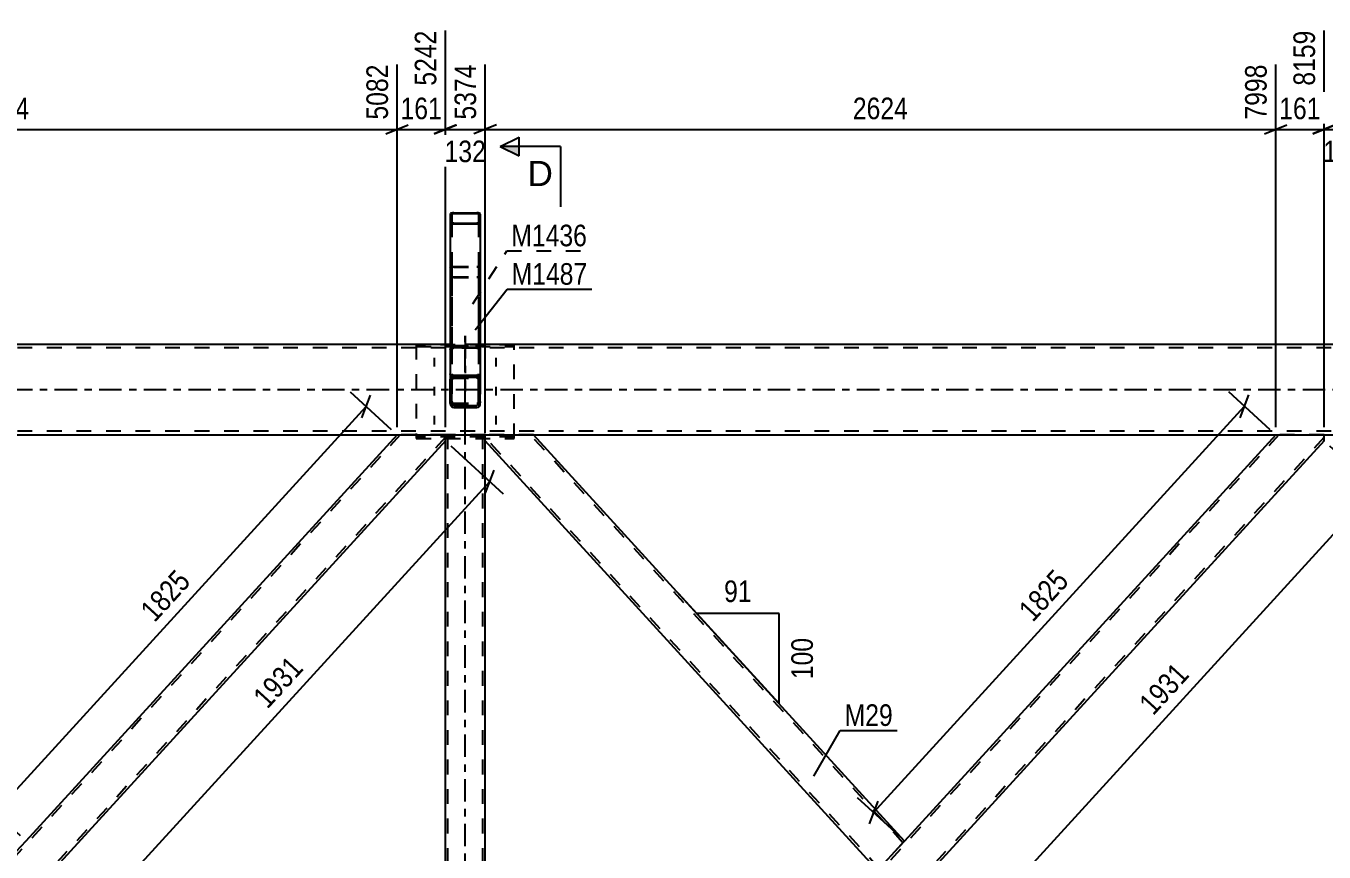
# Model space of a CAD drawing. Header units: millimetres. Extents: x -74 to 767, y -422 to 172.
# Drawn here: x 154 to 326.4, y -61.3 to 48.2 of the extents above; entities that cross this region are included whole.
import ezdxf

# ---------------------------------------------------------------- set-up
doc = ezdxf.new("R2010")
doc.units = ezdxf.units.MM
doc.linetypes.add('DXK_LINE_DOT2', pattern=[3.9198, 1.9599, -1.9599])
doc.linetypes.add('DXK_LINE_DOT3', pattern=[5.9187, 2.979, -0.9799, 0.9799, -0.9799])
doc.styles.add('Arial', font='ARIAL.TTF', dxfattribs={"height": 0.2})
doc.styles.add('Arial Narrow', font='ARIALN.TTF', dxfattribs={"height": 0.2})

# ---------------------------------------------------------------- blocks, each defined once
blk = doc.blocks.new('Part-389632863-5650 - 5629')
at = {"color": 7, "linetype": 'DXK_LINE_DOT2'}
for p, q in [((320.37, -6), (214.97, -121.27)), ((326.36, -6.33), (220.96, -121.6)), ((326.36, -6), (319.94, -6)), ((270.67, -59.89), (267.09, -63.8)), ((274.24, -63.8), (270.67, -67.71)), ((221.4, -121.6), (214.97, -121.6))]:
    blk.add_line(p, q, dxfattribs=at)
at = {"color": 2, "linetype": 'Continuous'}
for p, q in [((319.94, -6), (270.67, -59.89)), ((326.36, -6.8), (274.24, -63.8)), ((326.36, -6.8), (326.36, -6)), ((267.09, -63.8), (214.97, -120.8)), ((270.67, -67.71), (221.4, -121.6)), ((214.97, -121.6), (214.97, -120.8))]:
    blk.add_line(p, q, dxfattribs=at)
blk = doc.blocks.new('Part-389632863-5754 - 5629')
at = {"color": 7, "linetype": 'DXK_LINE_DOT2'}
for p, q in [((218.83, 5.95), (205.83, 5.95)), ((205.83, 5.95), (205.83, -6.48)), ((205.83, 5.73), (218.83, 5.73)), ((218.83, -6.48), (218.83, 5.95)), ((218.83, -6.27), (205.83, -6.27)), ((205.83, -6.48), (218.83, -6.48))]:
    blk.add_line(p, q, dxfattribs=at)
blk = doc.blocks.new('Part-389632863-5640 - 5629')
at = {"color": 7, "linetype": 'DXK_LINE_DOT2'}
for p, q in [((203.7, -6), (98.31, -121.27)), ((209.69, -6.33), (104.3, -121.6)), ((209.69, -6), (203.27, -6)), ((154, -59.89), (150.42, -63.8)), ((157.58, -63.8), (154, -67.71)), ((104.73, -121.6), (98.31, -121.6))]:
    blk.add_line(p, q, dxfattribs=at)
at = {"color": 2, "linetype": 'Continuous'}
for p, q in [((203.27, -6), (154, -59.89)), ((209.69, -6.8), (157.58, -63.8)), ((209.69, -6.8), (209.69, -6)), ((150.42, -63.8), (98.31, -120.8)), ((154, -67.71), (104.73, -121.6)), ((98.31, -121.6), (98.31, -120.8))]:
    blk.add_line(p, q, dxfattribs=at)
blk = doc.blocks.new('Part-389632863-5655 - 5629')
at = {"color": 2, "linetype": 'Continuous'}
for p, q in [((214.97, -6.8), (214.97, -6)), ((267.09, -63.8), (214.97, -6.8)), ((270.67, -59.89), (221.4, -6)), ((270.67, -59.89), (270.23, -60.36)), ((270.23, -60.36), (267.09, -63.8))]:
    blk.add_line(p, q, dxfattribs=at)
at = {"color": 7, "linetype": 'DXK_LINE_DOT2'}
for p, q in [((221.4, -6), (214.97, -6)), ((267.31, -63.56), (214.97, -6.33)), ((270.45, -60.12), (220.96, -6)), ((270.63, -59.92), (270.23, -60.36)), ((267.31, -63.56), (267.32, -63.54))]:
    blk.add_line(p, q, dxfattribs=at)
blk = doc.blocks.new('Part-389632863-5691 - 5629')
at = {"color": 7, "linetype": 'DXK_LINE_DOT3'}
blk.add_line((212.33, -131.6), (212.33, 4), dxfattribs=at)
at = {"color": 7, "linetype": 'DXK_LINE_DOT2'}
for p, q in [((214.97, -6), (209.69, -6)), ((209.69, -6.8), (209.69, -6)), ((210.01, -121.6), (210.01, -6)), ((214.65, -121.6), (214.65, -6)), ((214.97, -6.8), (214.97, -6)), ((209.69, -121.6), (209.69, -120.8)), ((209.69, -121.6), (214.97, -121.6)), ((214.97, -121.6), (214.97, -120.8))]:
    blk.add_line(p, q, dxfattribs=at)
at = {"color": 2, "linetype": 'Continuous'}
for p, q in [((209.69, -120.8), (209.69, -6.8)), ((214.97, -120.8), (214.97, -6.8))]:
    blk.add_line(p, q, dxfattribs=at)
blk = doc.blocks.new('Part-389632863-5747 - 5629')
at = {"color": 7, "linetype": 'DXK_LINE_DOT3'}
blk.add_line((212.33, -3.58), (212.33, 7.12), dxfattribs=at)
at = {"color": 7, "linetype": 'DXK_LINE_DOT2'}
for p, q in [((210.36, 5.48), (210.33, 5.32)), ((210.33, 5.32), (210.33, -1.59)), ((210.37, 5.51), (210.36, 5.48)), ((210.57, 5.32), (210.59, 5.41)), ((210.57, 5.32), (210.57, -1.59)), ((210.59, 5.41), (210.64, 5.5)), ((210.81, 5.83), (210.63, 5.79)), ((210.64, 5.5), (210.72, 5.55)), ((210.72, 5.55), (210.81, 5.57)), ((210.81, 5.83), (213.85, 5.83)), ((210.81, 5.57), (213.85, 5.57)), ((214.04, 5.79), (213.85, 5.83)), ((213.85, 5.57), (213.94, 5.55)), ((213.94, 5.55), (214.02, 5.5)), ((214.02, 5.5), (214.07, 5.41)), ((214.07, 5.41), (214.09, 5.32)), ((214.09, 5.32), (214.09, -1.59)), ((214.3, 5.48), (214.3, 5.51)), ((214.33, 5.32), (214.3, 5.48)), ((214.33, 5.32), (214.33, -1.59)), ((210.33, 2.08), (210.37, 1.89)), ((210.59, 1.98), (210.57, 2.08)), ((210.64, 1.9), (210.59, 1.98)), ((210.72, 1.84), (210.64, 1.9)), ((210.81, 1.83), (210.72, 1.84)), ((210.81, 1.83), (213.85, 1.83)), ((213.94, 1.84), (213.85, 1.83)), ((214.02, 1.9), (213.94, 1.84)), ((214.07, 1.98), (214.02, 1.9)), ((214.09, 2.08), (214.07, 1.98)), ((214.3, 1.89), (214.33, 2.08)), ((210.33, 1.27), (210.37, 1.44)), ((210.37, 1.44), (210.47, 1.59)), ((210.47, 1.59), (210.63, 1.69)), ((210.59, 1.36), (210.57, 1.27)), ((210.64, 1.43), (210.59, 1.36)), ((210.63, 1.69), (210.81, 1.72)), ((210.63, 1.61), (210.81, 1.57)), ((210.72, 1.48), (210.64, 1.43)), ((210.81, 1.5), (210.72, 1.48)), ((210.81, 1.72), (213.85, 1.72)), ((210.81, 1.57), (213.85, 1.57)), ((210.81, 1.5), (213.85, 1.5)), ((213.85, 1.72), (214.04, 1.69)), ((213.85, 1.57), (214.04, 1.61)), ((213.94, 1.48), (213.85, 1.5)), ((214.02, 1.43), (213.94, 1.48)), ((214.07, 1.36), (214.02, 1.43)), ((214.04, 1.69), (214.19, 1.59)), ((214.09, 1.27), (214.07, 1.36)), ((214.19, 1.59), (214.3, 1.44)), ((214.3, 1.44), (214.33, 1.27)), ((210.37, -1.76), (210.33, -1.59)), ((210.57, -1.59), (210.59, -1.67)), ((210.59, -1.67), (210.64, -1.74)), ((214.02, -1.74), (214.07, -1.67)), ((214.07, -1.67), (214.09, -1.59)), ((214.33, -1.59), (214.3, -1.76)), ((210.47, -1.9), (210.37, -1.76)), ((210.63, -2), (210.47, -1.9)), ((210.81, -2.04), (210.63, -2)), ((210.64, -1.74), (210.72, -1.79)), ((210.72, -1.79), (210.81, -1.81)), ((210.81, -1.81), (213.85, -1.81)), ((210.81, -2.04), (213.85, -2.04)), ((213.85, -1.81), (213.94, -1.79)), ((214.04, -2), (213.85, -2.04)), ((213.94, -1.79), (214.02, -1.74)), ((214.19, -1.9), (214.04, -2)), ((214.3, -1.76), (214.19, -1.9))]:
    blk.add_line(p, q, dxfattribs=at)
for centre, start, end in [((210.83, 5.34), 114.3199, 159.2416), ((213.83, 5.34), 20.7584, 65.6801), ((210.83, 2.06), 200.7584, 245.6801), ((213.83, 2.06), 294.3199, 339.2416)]:
    blk.add_arc(centre, 0.496, start, end, dxfattribs=at)
blk = doc.blocks.new('Part-389632863-5785 - 5629')
at = {"color": 2, "linetype": 'Continuous'}
for p, q in [((210.33, 6), (0, 6)), ((443.67, 6), (214.33, 6)), ((0, -6), (578.17, -6))]:
    blk.add_line(p, q, dxfattribs=at)
at = {"color": 7, "linetype": 'DXK_LINE_DOT2'}
for p, q in [((578.17, 5.52), (0, 5.52)), ((214.33, 6), (210.33, 6)), ((578.17, -5.52), (0, -5.52))]:
    blk.add_line(p, q, dxfattribs=at)
at = {"color": 7, "linetype": 'DXK_LINE_DOT3'}
blk.add_line((-2, 0), (578.17, 0), dxfattribs=at)
blk = doc.blocks.new('Bolt-389632863-5847 - 5629')
at = {"color": 1, "linetype": 'DXK_LINE_DOT2'}
for p, q in [((208.23, 3.08), (208.23, 4.22)), ((212.33, 3.08), (212.33, 4.22)), ((216.43, 3.08), (216.43, 4.22)), ((208.23, -0.77), (208.23, 0.36)), ((216.43, -0.77), (216.43, 0.36)), ((208.23, -4.63), (208.23, -3.49)), ((212.33, -4.63), (212.33, -3.49)), ((216.43, -4.63), (216.43, -3.49))]:
    blk.add_line(p, q, dxfattribs=at)
blk = doc.blocks.new('Part-389632863-36329 - 5629')
at = {"linetype": 'Continuous'}
h = blk.add_hatch(dxfattribs=at)
h.set_pattern_fill('', scale=0.7, style=0, pattern_type=0)
h.set_pattern_definition([(45, (214.2966, 1.5703), (-1.57154, 1.57154), [])])
h.paths.add_polyline_path([(214.33, 1.37), (214.3, 1.57), (214.19, 1.74), (214.04, 1.85), (213.85, 1.89), (210.81, 1.89), (210.63, 1.85), (210.47, 1.74), (210.37, 1.57), (210.33, 1.37), (210.33, -1.86), (210.37, -2.06), (210.47, -2.22), (210.63, -2.33), (210.81, -2.37), (213.85, -2.37), (214.04, -2.33), (214.19, -2.22), (214.3, -2.06), (214.33, -1.86)])
h.paths.add_polyline_path([(214.07, -1.96), (214.02, -2.04), (213.94, -2.1), (213.85, -2.12), (210.81, -2.12), (210.72, -2.1), (210.64, -2.04), (210.59, -1.96), (210.57, -1.86), (210.57, 1.37), (210.59, 1.47), (210.64, 1.56), (210.72, 1.61), (210.81, 1.63), (213.85, 1.63), (213.94, 1.61), (214.02, 1.56), (214.07, 1.47), (214.09, 1.37), (214.09, -1.86)])
at = {"color": 7, "linetype": 'DXK_LINE_DOT3'}
blk.add_line((212.33, 7.12), (212.33, -0.24), dxfattribs=at)
at = {"color": 2, "linetype": 'Continuous'}
for p, q in [((210.33, 5.32), (210.37, 5.51)), ((210.33, 5.32), (210.33, 1.37)), ((214.3, 5.51), (214.33, 5.32)), ((214.33, 5.32), (214.33, 1.37)), ((210.81, 1.89), (210.63, 1.85)), ((210.81, 1.89), (213.85, 1.89)), ((214.04, 1.85), (213.85, 1.89)), ((210.37, 1.57), (210.33, 1.37)), ((210.33, -1.86), (210.33, 1.37)), ((210.57, 1.37), (210.59, 1.47)), ((210.57, -1.86), (210.57, 1.37)), ((210.59, 1.47), (210.64, 1.56)), ((210.64, 1.56), (210.72, 1.61)), ((210.72, 1.61), (210.81, 1.63)), ((210.81, 1.63), (213.85, 1.63)), ((213.85, 1.63), (213.94, 1.61)), ((213.94, 1.61), (214.02, 1.56)), ((214.02, 1.56), (214.07, 1.47)), ((214.07, 1.47), (214.09, 1.37)), ((214.09, -1.86), (214.09, 1.37)), ((214.33, 1.37), (214.3, 1.57)), ((214.33, -1.86), (214.33, 1.37)), ((210.33, -1.86), (210.37, -2.06)), ((210.59, -1.96), (210.57, -1.86)), ((210.64, -2.04), (210.59, -1.96)), ((210.63, -2.33), (210.81, -2.37)), ((210.72, -2.1), (210.64, -2.04)), ((210.81, -2.12), (210.72, -2.1)), ((210.81, -2.12), (213.85, -2.12)), ((210.81, -2.37), (213.85, -2.37)), ((213.94, -2.1), (213.85, -2.12)), ((213.85, -2.37), (214.04, -2.33)), ((214.02, -2.04), (213.94, -2.1)), ((214.07, -1.96), (214.02, -2.04)), ((214.09, -1.86), (214.07, -1.96)), ((214.3, -2.06), (214.33, -1.86))]:
    blk.add_line(p, q, dxfattribs=at)
at = {"color": 7, "linetype": 'DXK_LINE_DOT2'}
for p, q in [((210.59, 5.41), (210.57, 5.32)), ((210.57, 5.32), (210.57, -1.86)), ((210.64, 5.5), (210.59, 5.41)), ((210.63, 5.79), (210.81, 5.83)), ((210.72, 5.55), (210.64, 5.5)), ((210.81, 5.57), (210.72, 5.55)), ((210.81, 5.83), (213.85, 5.83)), ((210.81, 5.57), (213.85, 5.57)), ((213.85, 5.83), (214.04, 5.79)), ((213.94, 5.55), (213.85, 5.57)), ((214.02, 5.5), (213.94, 5.55)), ((214.07, 5.41), (214.02, 5.5)), ((214.09, 5.32), (214.07, 5.41)), ((214.09, 5.32), (214.09, -1.86)), ((210.37, 1.88), (210.33, 2.08)), ((210.59, 1.98), (210.57, 2.08)), ((210.63, 1.92), (210.59, 1.98)), ((210.64, 1.9), (210.63, 1.92)), ((210.64, 1.9), (210.72, 1.84)), ((210.72, 1.84), (210.81, 1.82)), ((210.81, 1.82), (213.85, 1.82)), ((213.85, 1.82), (213.94, 1.84)), ((213.94, 1.84), (214.02, 1.9)), ((214.02, 1.9), (214.04, 1.92)), ((214.04, 1.92), (214.07, 1.98)), ((214.07, 1.98), (214.09, 2.08)), ((214.33, 2.08), (214.3, 1.88)), ((210.33, 1.37), (210.33, -1.86)), ((210.81, 1.57), (210.63, 1.61)), ((210.81, 1.57), (213.85, 1.57)), ((214.04, 1.61), (213.85, 1.57)), ((214.33, 1.37), (214.33, -1.86))]:
    blk.add_line(p, q, dxfattribs=at)
at = {"color": 2, "linetype": 'Continuous'}
for centre, start, end in [((210.83, 5.33), 135.5834, 159.2417), ((213.83, 5.33), 20.7583, 44.4166), ((210.83, 1.39), 114.3199, 159.2417), ((213.83, 1.39), 20.7583, 65.6801), ((210.83, -1.88), 200.7583, 245.6801), ((213.83, -1.88), 294.3199, 339.2417)]:
    blk.add_arc(centre, 0.496, start, end, dxfattribs=at)
at = {"color": 7, "linetype": 'DXK_LINE_DOT2'}
for centre, start, end in [((210.83, 5.33), 114.3199, 135.5834), ((213.83, 5.33), 44.4166, 65.6801), ((210.83, 2.06), 200.7583, 245.6801), ((213.83, 2.06), 294.3199, 339.2417)]:
    blk.add_arc(centre, 0.496, start, end, dxfattribs=at)
blk = doc.blocks.new('Part-389632863-39105 - 5629')
at = {"color": 7, "linetype": 'DXK_LINE_DOT2'}
for p, q in [((210.33, 16.16), (210.37, 16.23)), ((210.37, 16.23), (210.47, 16.28)), ((210.37, 16.23), (210.37, 16.23)), ((210.47, 16.28), (210.63, 16.32)), ((210.47, 16.28), (210.47, 16.28)), ((210.59, 16.19), (210.57, 16.16)), ((210.57, 16.16), (210.57, 5.69)), ((210.64, 16.22), (210.59, 16.19)), ((210.63, 16.32), (210.81, 16.33)), ((210.72, 16.24), (210.64, 16.22)), ((210.81, 16.25), (210.72, 16.24)), ((210.81, 16.33), (213.85, 16.33)), ((210.81, 16.25), (213.85, 16.25)), ((213.85, 16.33), (214.04, 16.32)), ((213.94, 16.24), (213.85, 16.25)), ((214.02, 16.22), (213.94, 16.24)), ((214.07, 16.19), (214.02, 16.22)), ((214.04, 16.32), (214.19, 16.28)), ((214.09, 16.16), (214.07, 16.19)), ((214.09, 16.16), (214.09, 5.69)), ((214.19, 16.28), (214.3, 16.23)), ((214.3, 16.23), (214.33, 16.16)), ((214.33, 16.16), (214.33, 5.69)), ((210.37, 14.99), (210.33, 15.05)), ((210.47, 14.93), (210.37, 14.99)), ((210.63, 14.89), (210.47, 14.93)), ((210.57, 15.05), (210.59, 15.02)), ((210.59, 15.02), (210.64, 14.99)), ((210.81, 14.88), (210.63, 14.89)), ((210.64, 14.99), (210.72, 14.97)), ((210.72, 14.97), (210.81, 14.97)), ((210.81, 14.97), (213.85, 14.97)), ((210.81, 14.88), (213.85, 14.88)), ((213.85, 14.97), (213.94, 14.97)), ((214.04, 14.89), (213.85, 14.88)), ((213.94, 14.97), (214.02, 14.99)), ((214.02, 14.99), (214.07, 15.02)), ((214.19, 14.93), (214.04, 14.89)), ((214.07, 15.02), (214.09, 15.05)), ((214.3, 14.99), (214.19, 14.93)), ((214.33, 15.05), (214.3, 14.99)), ((214.33, 6), (210.33, 6)), ((210.33, 6), (210.33, 5.69)), ((210.57, 5.83), (210.33, 5.83)), ((210.33, 5.69), (210.37, 5.62)), ((210.37, 5.62), (210.47, 5.57)), ((210.47, 5.57), (210.63, 5.53)), ((210.59, 5.66), (210.57, 5.69)), ((210.64, 5.63), (210.59, 5.66)), ((210.63, 5.53), (210.81, 5.51)), ((210.72, 5.61), (210.64, 5.63)), ((210.81, 5.6), (210.72, 5.61)), ((210.81, 5.6), (213.85, 5.6)), ((213.85, 5.51), (210.81, 5.51)), ((213.94, 5.61), (213.85, 5.6)), ((213.85, 5.51), (214.04, 5.53)), ((214.02, 5.63), (213.94, 5.61)), ((214.07, 5.66), (214.02, 5.63)), ((214.04, 5.53), (214.19, 5.57)), ((214.09, 5.69), (214.07, 5.66)), ((214.09, 5.83), (214.33, 5.83)), ((214.19, 5.57), (214.3, 5.62)), ((214.3, 5.62), (214.33, 5.69))]:
    blk.add_line(p, q, dxfattribs=at)
at = {"color": 2, "linetype": 'Continuous'}
for q in [(210.33, 6), (210.33, 16.16)]:
    blk.add_line((210.33, 16.16), q, dxfattribs=at)
blk = doc.blocks.new('Part-389632863-39111 - 5629')
at = {"color": 2, "linetype": 'Continuous'}
for p, q in [((210.37, 23.35), (210.33, 23.28)), ((210.33, 23.28), (210.33, 5.81)), ((210.47, 23.4), (210.37, 23.35)), ((210.63, 23.44), (210.47, 23.4)), ((210.57, 23.28), (210.59, 23.31)), ((210.57, 23.28), (210.57, 22.17)), ((210.59, 23.31), (210.64, 23.34)), ((210.81, 23.45), (210.63, 23.44)), ((210.64, 23.34), (210.72, 23.36)), ((210.72, 23.36), (210.81, 23.37)), ((210.81, 23.45), (213.85, 23.45)), ((210.81, 23.37), (213.85, 23.37)), ((214.04, 23.44), (213.85, 23.45)), ((213.85, 23.37), (213.94, 23.36)), ((213.94, 23.36), (214.02, 23.34)), ((214.02, 23.34), (214.07, 23.31)), ((214.19, 23.4), (214.04, 23.44)), ((214.07, 23.31), (214.09, 23.28)), ((214.09, 23.28), (214.09, 22.17)), ((214.3, 23.35), (214.19, 23.4)), ((214.33, 23.28), (214.3, 23.35)), ((214.33, 23.28), (214.33, 5.81)), ((210.33, 22.17), (210.37, 22.11)), ((210.37, 22.11), (210.47, 22.05)), ((210.47, 22.05), (210.63, 22.01)), ((210.59, 22.14), (210.57, 22.17)), ((210.64, 22.11), (210.59, 22.14)), ((210.63, 22.01), (210.81, 22)), ((210.72, 22.09), (210.64, 22.11)), ((210.81, 22.09), (210.72, 22.09)), ((210.81, 22.09), (213.85, 22.09)), ((210.81, 22), (213.85, 22)), ((213.94, 22.09), (213.85, 22.09)), ((213.85, 22), (214.04, 22.01)), ((214.02, 22.11), (213.94, 22.09)), ((214.07, 22.14), (214.02, 22.11)), ((214.04, 22.01), (214.19, 22.05)), ((214.09, 22.17), (214.07, 22.14)), ((214.19, 22.05), (214.3, 22.11)), ((214.3, 22.11), (214.33, 22.17)), ((210.37, 5.74), (210.33, 5.81)), ((210.47, 5.68), (210.37, 5.74)), ((210.63, 5.64), (210.47, 5.68)), ((210.81, 5.63), (210.63, 5.64)), ((210.81, 5.63), (213.85, 5.63)), ((214.04, 5.64), (213.85, 5.63)), ((214.19, 5.68), (214.04, 5.64)), ((214.3, 5.74), (214.19, 5.68)), ((214.33, 5.81), (214.3, 5.74))]:
    blk.add_line(p, q, dxfattribs=at)
at = {"color": 7, "linetype": 'DXK_LINE_DOT2'}
for p, q in [((210.57, 22.17), (210.57, 5.81)), ((214.09, 22.17), (214.09, 5.81)), ((214.33, 6), (210.33, 6)), ((210.33, 5.83), (210.57, 5.83)), ((210.57, 5.81), (210.59, 5.77)), ((210.59, 5.77), (210.64, 5.74)), ((210.64, 5.74), (210.72, 5.73)), ((210.72, 5.73), (210.81, 5.72)), ((210.81, 5.72), (213.85, 5.72)), ((213.85, 5.72), (213.94, 5.73)), ((213.94, 5.73), (214.02, 5.74)), ((214.02, 5.74), (214.07, 5.77)), ((214.07, 5.77), (214.09, 5.81)), ((214.09, 5.83), (214.33, 5.83))]:
    blk.add_line(p, q, dxfattribs=at)
blk = doc.blocks.new('StraightDimension-389632863-22696 - 5629')
at = {"color": 7, "linetype": 'Continuous'}
for p, q in [((209.69, -5), (209.69, 47.64)), ((203.27, -5), (203.27, 43.14)), ((201.77, 33.92), (204.77, 35.12)), ((203.27, 34.52), (209.69, 34.52)), ((211.19, 35.12), (208.19, 33.92))]:
    blk.add_line(p, q, dxfattribs=at)
at = {"color": 0}
blk.add_wipeout([(209.82, 35.27), (209.82, 39.47), (203.14, 39.47), (203.14, 35.27)], dxfattribs=at)
at = {"color": 3, "style": 'Arial Narrow'}
blk.add_text('161', height=2.863, dxfattribs=at).set_placement((203.74, 35.87))
at = {"color": 0, "linetype": 'Continuous'}
blk.add_wipeout([(209.09, 48.24), (204.89, 48.24), (204.89, 39.72), (209.09, 39.72)], dxfattribs=at)
at = {"color": 3, "linetype": 'Continuous', "style": 'Arial Narrow'}
blk.add_text('5242', height=2.863, rotation=90.0002, dxfattribs=at).set_placement((208.49, 40.32))
blk = doc.blocks.new('StraightDimension-389632863-22697 - 5629')
at = {"color": 7, "linetype": 'Continuous'}
for p, q in [((98.31, -5), (98.31, 43.14)), ((203.27, -5), (203.27, 43.14)), ((99.81, 35.12), (96.81, 33.92)), ((98.31, 34.52), (203.27, 34.52)), ((201.77, 33.92), (204.77, 35.12))]:
    blk.add_line(p, q, dxfattribs=at)
at = {"color": 0, "linetype": 'Continuous'}
blk.add_wipeout([(202.67, 43.74), (198.47, 43.74), (198.47, 35.22), (202.67, 35.22)], dxfattribs=at)
at = {"color": 0}
blk.add_wipeout([(155.05, 35.27), (155.05, 39.47), (146.53, 39.47), (146.53, 35.27)], dxfattribs=at)
at = {"color": 3, "linetype": 'Continuous', "style": 'Arial Narrow'}
blk.add_text('5082', height=2.863, rotation=90.0002, dxfattribs=at).set_placement((202.07, 35.82))
at = {"color": 3, "style": 'Arial Narrow'}
blk.add_text('2624', height=2.863, dxfattribs=at).set_placement((147.13, 35.87))
blk = doc.blocks.new('StraightDimension-389632863-22695 - 5629')
at = {"color": 7, "linetype": 'Continuous'}
for p, q in [((209.69, -5), (209.69, 47.64)), ((214.97, -5.8), (214.97, 43.14)), ((208.19, 33.92), (211.19, 35.12)), ((209.69, 34.52), (214.97, 34.52)), ((216.47, 35.12), (213.47, 33.92))]:
    blk.add_line(p, q, dxfattribs=at)
at = {"color": 0, "linetype": 'Continuous'}
blk.add_wipeout([(214.37, 43.74), (210.17, 43.74), (210.17, 35.22), (214.37, 35.22)], dxfattribs=at)
at = {"color": 0}
blk.add_wipeout([(215.68, 29.57), (215.68, 33.77), (208.99, 33.77), (208.99, 29.57)], dxfattribs=at)
at = {"color": 3, "linetype": 'Continuous', "style": 'Arial Narrow'}
blk.add_text('5374', height=2.863, rotation=90.0002, dxfattribs=at).set_placement((213.77, 35.82))
at = {"color": 3, "style": 'Arial Narrow'}
blk.add_text('132', height=2.863, dxfattribs=at).set_placement((209.59, 30.17))
blk = doc.blocks.new('StraightDimension-389632863-6649 - 5629')
at = {"color": 7, "linetype": 'Continuous'}
for p, q in [((202.53, -5.33), (197.08, -0.34)), ((198.61, -3.77), (199.75, -0.75)), ((149.91, -56.15), (199.18, -2.26)), ((153.26, -59.21), (147.81, -54.22)), ((150.48, -54.64), (149.34, -57.66))]:
    blk.add_line(p, q, dxfattribs=at)
at = {"color": 0}
blk.add_wipeout([(176.86, -25.56), (173.76, -22.72), (168.02, -29), (171.12, -31.84)], dxfattribs=at)
at = {"color": 3, "style": 'Arial Narrow'}
blk.add_text('1825', height=2.863, rotation=47.5612, dxfattribs=at).set_placement((171.08, -30.99))
blk = doc.blocks.new('StraightDimension-389632863-6670 - 5629')
at = {"color": 7, "linetype": 'Continuous'}
for p, q in [((210.43, -7.47), (217.36, -13.81)), ((215.02, -13.7), (216.16, -10.68)), ((163.47, -69.19), (215.59, -12.19)), ((158.32, -64.47), (165.24, -70.81)), ((164.04, -67.68), (162.9, -70.7))]:
    blk.add_line(p, q, dxfattribs=at)
at = {"color": 0}
blk.add_wipeout([(191.85, -37.04), (188.75, -34.21), (183, -40.49), (186.1, -43.32)], dxfattribs=at)
at = {"color": 3, "style": 'Arial Narrow'}
blk.add_text('1931', height=2.863, rotation=47.5612, dxfattribs=at).set_placement((186.06, -42.47))
blk = doc.blocks.new('StraightDimension-389632863-6685 - 5629')
at = {"color": 7, "linetype": 'Continuous'}
for p, q in [((327.1, -7.47), (334.97, -14.68)), ((332.63, -14.57), (333.77, -11.54)), ((281.09, -70.06), (333.2, -13.06)), ((274.98, -64.47), (282.86, -71.68)), ((281.66, -68.54), (280.52, -71.57))]:
    blk.add_line(p, q, dxfattribs=at)
at = {"color": 0}
blk.add_wipeout([(309.46, -37.91), (306.36, -35.07), (300.62, -41.36), (303.72, -44.19)], dxfattribs=at)
at = {"color": 3, "style": 'Arial Narrow'}
blk.add_text('1931', height=2.863, rotation=47.5612, dxfattribs=at).set_placement((303.68, -43.34))
blk = doc.blocks.new('StraightDimension-389632863-6700 - 5629')
at = {"color": 7, "linetype": 'Continuous'}
for p, q in [((319.2, -5.33), (313.7, -0.29)), ((315.23, -3.73), (316.37, -0.71)), ((266.53, -56.11), (315.8, -2.22)), ((269.93, -59.21), (264.43, -54.18)), ((267.1, -54.59), (265.96, -57.62))]:
    blk.add_line(p, q, dxfattribs=at)
at = {"color": 0}
blk.add_wipeout([(293.48, -25.51), (290.38, -22.68), (284.64, -28.96), (287.74, -31.8)], dxfattribs=at)
at = {"color": 3, "style": 'Arial Narrow'}
blk.add_text('1825', height=2.863, rotation=47.5612, dxfattribs=at).set_placement((287.7, -30.95))
blk = doc.blocks.new('AngleDimension-389632863-22015 - 5629')
at = {"color": 7, "linetype": 'Continuous'}
for p, q in [((240.62, -27.03), (243.06, -29.69)), ((253.99, -29.69), (243.06, -29.69)), ((253.99, -41.65), (243.06, -29.69)), ((253.99, -41.65), (253.99, -29.69))]:
    blk.add_line(p, q, dxfattribs=at)
at = {"color": 0}
for points in [[(250.96, -28.79), (250.96, -24.59), (246.1, -24.59), (246.1, -28.79)], [(259.09, -32.33), (254.89, -32.33), (254.89, -39.02), (259.09, -39.02)]]:
    blk.add_wipeout(points, dxfattribs=at)
at = {"color": 3, "style": 'Arial Narrow'}
blk.add_text('91', height=2.863, dxfattribs=at).set_placement((246.7, -28.19))
blk.add_text('100', height=2.863, rotation=90.0002, dxfattribs=at).set_placement((258.49, -38.42))
blk = doc.blocks.new('StraightDimension-389632863-22692 - 5629')
at = {"color": 7, "linetype": 'Continuous'}
for p, q in [((326.36, -5), (326.36, 47.64)), ((331.64, -5), (331.64, 43.14)), ((324.86, 33.92), (327.86, 35.12)), ((326.36, 34.52), (331.64, 34.52)), ((333.14, 35.12), (330.14, 33.92))]:
    blk.add_line(p, q, dxfattribs=at)
at = {"color": 0, "linetype": 'Continuous'}
blk.add_wipeout([(331.04, 43.74), (326.84, 43.74), (326.84, 35.22), (331.04, 35.22)], dxfattribs=at)
at = {"color": 0}
blk.add_wipeout([(332.34, 29.57), (332.34, 33.77), (325.66, 33.77), (325.66, 29.57)], dxfattribs=at)
at = {"color": 3, "linetype": 'Continuous', "style": 'Arial Narrow'}
blk.add_text('8291', height=2.863, rotation=90.0002, dxfattribs=at).set_placement((330.44, 35.82))
at = {"color": 3, "style": 'Arial Narrow'}
blk.add_text('132', height=2.863, dxfattribs=at).set_placement((326.26, 30.17))
blk = doc.blocks.new('StraightDimension-389632863-22693 - 5629')
at = {"color": 7, "linetype": 'Continuous'}
for p, q in [((326.36, -5), (326.36, 47.64)), ((319.94, -5), (319.94, 43.14)), ((318.44, 33.92), (321.44, 35.12)), ((319.94, 34.52), (326.36, 34.52)), ((327.86, 35.12), (324.86, 33.92))]:
    blk.add_line(p, q, dxfattribs=at)
at = {"color": 0}
blk.add_wipeout([(326.49, 35.27), (326.49, 39.47), (319.81, 39.47), (319.81, 35.27)], dxfattribs=at)
at = {"color": 3, "style": 'Arial Narrow'}
blk.add_text('161', height=2.863, dxfattribs=at).set_placement((320.41, 35.87))
at = {"color": 0, "linetype": 'Continuous'}
blk.add_wipeout([(325.76, 48.24), (321.56, 48.24), (321.56, 39.72), (325.76, 39.72)], dxfattribs=at)
at = {"color": 3, "linetype": 'Continuous', "style": 'Arial Narrow'}
blk.add_text('8159', height=2.863, rotation=90.0002, dxfattribs=at).set_placement((325.16, 40.32))
blk = doc.blocks.new('StraightDimension-389632863-22694 - 5629')
at = {"color": 7, "linetype": 'Continuous'}
for p, q in [((214.97, -5.8), (214.97, 43.14)), ((319.94, -5), (319.94, 43.14)), ((216.47, 35.12), (213.47, 33.92)), ((214.97, 34.52), (319.94, 34.52)), ((318.44, 33.92), (321.44, 35.12))]:
    blk.add_line(p, q, dxfattribs=at)
at = {"color": 0, "linetype": 'Continuous'}
blk.add_wipeout([(319.34, 43.74), (315.14, 43.74), (315.14, 35.22), (319.34, 35.22)], dxfattribs=at)
at = {"color": 0}
blk.add_wipeout([(271.71, 35.27), (271.71, 39.47), (263.2, 39.47), (263.2, 35.27)], dxfattribs=at)
at = {"color": 3, "linetype": 'Continuous', "style": 'Arial Narrow'}
blk.add_text('7998', height=2.863, rotation=90.0002, dxfattribs=at).set_placement((318.74, 35.82))
at = {"color": 3, "style": 'Arial Narrow'}
blk.add_text('2624', height=2.863, dxfattribs=at).set_placement((263.8, 35.87))
blk = doc.blocks.new('Mark-389632863-5651 - 5629')
at = {"color": 0}
blk.add_wipeout([(269.1, -44.62), (269.1, -41.62), (262.71, -41.62), (262.71, -44.62)], dxfattribs=at)
blk.add_wipeout([(269.1, -44.62), (269.1, -41.62), (262.71, -41.62), (262.71, -44.62)], dxfattribs=at)
at = {"color": 30, "linetype": 'Continuous'}
for p, q in [((258.61, -51.29), (262.11, -45.22)), ((262.11, -45.22), (269.7, -45.22))]:
    blk.add_line(p, q, dxfattribs=at)
at = {"color": 3, "style": 'Arial Narrow'}
blk.add_text('M29', height=2.863, dxfattribs=at).set_placement((262.71, -44.62))
blk = doc.blocks.new('Mark-389632863-42034 - 5629')
at = {"color": 0}
blk.add_wipeout([(228.54, 13.91), (228.54, 16.91), (218.49, 16.91), (218.49, 13.91)], dxfattribs=at)
blk.add_wipeout([(228.54, 13.91), (228.54, 16.91), (218.49, 16.91), (218.49, 13.91)], dxfattribs=at)
at = {"color": 30, "linetype": 'Continuous'}
for p, q in [((213.64, 7.91), (217.89, 13.31)), ((217.89, 13.31), (229.14, 13.31))]:
    blk.add_line(p, q, dxfattribs=at)
at = {"color": 3, "style": 'Arial Narrow'}
blk.add_text('M1487', height=2.863, dxfattribs=at).set_placement((218.49, 13.91))
blk = doc.blocks.new('SectionMark-389632863-6801 - 5629')
at = {"linetype": 'Continuous'}
for points in [[(219.47, 32.25), (219.47, 31), (216.97, 32.25)], [(219.47, -146), (219.47, -147.25), (216.97, -147.25)]]:
    blk.add_hatch(color=6, dxfattribs=at).paths.add_polyline_path(points)
at = {"color": 6, "linetype": 'Continuous'}
for p, q in [((216.97, 32.25), (219.47, 33.5)), ((219.47, 31), (219.47, 33.5)), ((224.97, 32.25), (216.97, 32.25)), ((216.97, 32.25), (219.47, 31)), ((224.97, 32.25), (224.97, 24.25)), ((224.97, -147.25), (224.97, -139.25)), ((216.97, -147.25), (219.47, -146)), ((219.47, -146), (219.47, -148.5)), ((224.97, -147.25), (216.97, -147.25)), ((219.47, -148.5), (216.97, -147.25))]:
    blk.add_line(p, q, dxfattribs=at)
at = {"color": 0, "linetype": 'Continuous'}
for points in [[(223.97, 27), (223.97, 30.5), (220.6, 30.5), (220.6, 27)], [(223.97, -145.5), (223.97, -142), (220.6, -142), (220.6, -145.5)]]:
    blk.add_wipeout(points, dxfattribs=at)
at = {"color": 3, "linetype": 'Continuous', "style": 'Arial'}
for p in [(220.6, 27), (220.6, -145.5)]:
    blk.add_text('D', height=3.34, dxfattribs=at).set_placement(p)
blk = doc.blocks.new('Mark-389632863-42031 - 5629')
at = {"color": 0}
blk.add_wipeout([(228.5, 19.01), (228.5, 22.01), (218.45, 22.01), (218.45, 19.01)], dxfattribs=at)
blk.add_wipeout([(228.5, 19.01), (228.5, 22.01), (218.45, 22.01), (218.45, 19.01)], dxfattribs=at)
at = {"color": 30, "linetype": 'DXK_LINE_DOT2'}
for p, q in [((213.35, 11.37), (217.85, 18.41)), ((217.85, 18.41), (229.1, 18.41))]:
    blk.add_line(p, q, dxfattribs=at)
at = {"color": 3, "style": 'Arial Narrow'}
blk.add_text('M1436', height=2.863, dxfattribs=at).set_placement((218.45, 19.01))

msp = doc.modelspace()

# ---------------------------------------------------------------- block references
for name in ['Part-389632863-39111 - 5629', 'Part-389632863-39105 - 5629', 'Part-389632863-5747 - 5629', 'Part-389632863-36329 - 5629', 'Part-389632863-5785 - 5629', 'Part-389632863-5754 - 5629', 'Bolt-389632863-5847 - 5629', 'Part-389632863-5691 - 5629', 'Part-389632863-5640 - 5629', 'Part-389632863-5650 - 5629', 'Part-389632863-5655 - 5629']:
    msp.add_blockref(name, (0, 0))

# ---------------------------------------------------------------- next in the draw order: block references
for name in ['StraightDimension-389632863-22696 - 5629', 'StraightDimension-389632863-22692 - 5629', 'StraightDimension-389632863-6685 - 5629', 'AngleDimension-389632863-22015 - 5629']:
    msp.add_blockref(name, (0, 0))

# ---------------------------------------------------------------- next in the draw order: block references
for name in ['StraightDimension-389632863-22695 - 5629', 'StraightDimension-389632863-22697 - 5629', 'StraightDimension-389632863-6700 - 5629']:
    msp.add_blockref(name, (0, 0))

# ---------------------------------------------------------------- next in the draw order: block references
for name in ['StraightDimension-389632863-22693 - 5629', 'StraightDimension-389632863-6649 - 5629', 'Mark-389632863-5651 - 5629']:
    msp.add_blockref(name, (0, 0))

# ---------------------------------------------------------------- next in the draw order: block references
for name in ['StraightDimension-389632863-22694 - 5629', 'StraightDimension-389632863-6670 - 5629']:
    msp.add_blockref(name, (0, 0))

# ---------------------------------------------------------------- next in the draw order: block references
msp.add_blockref('Mark-389632863-42034 - 5629', (0, 0))

# ---------------------------------------------------------------- next in the draw order: block references
msp.add_blockref('SectionMark-389632863-6801 - 5629', (0, 0))

# ---------------------------------------------------------------- next in the draw order: block references
msp.add_blockref('Mark-389632863-42031 - 5629', (0, 0))

doc.saveas('drawing.dxf')
